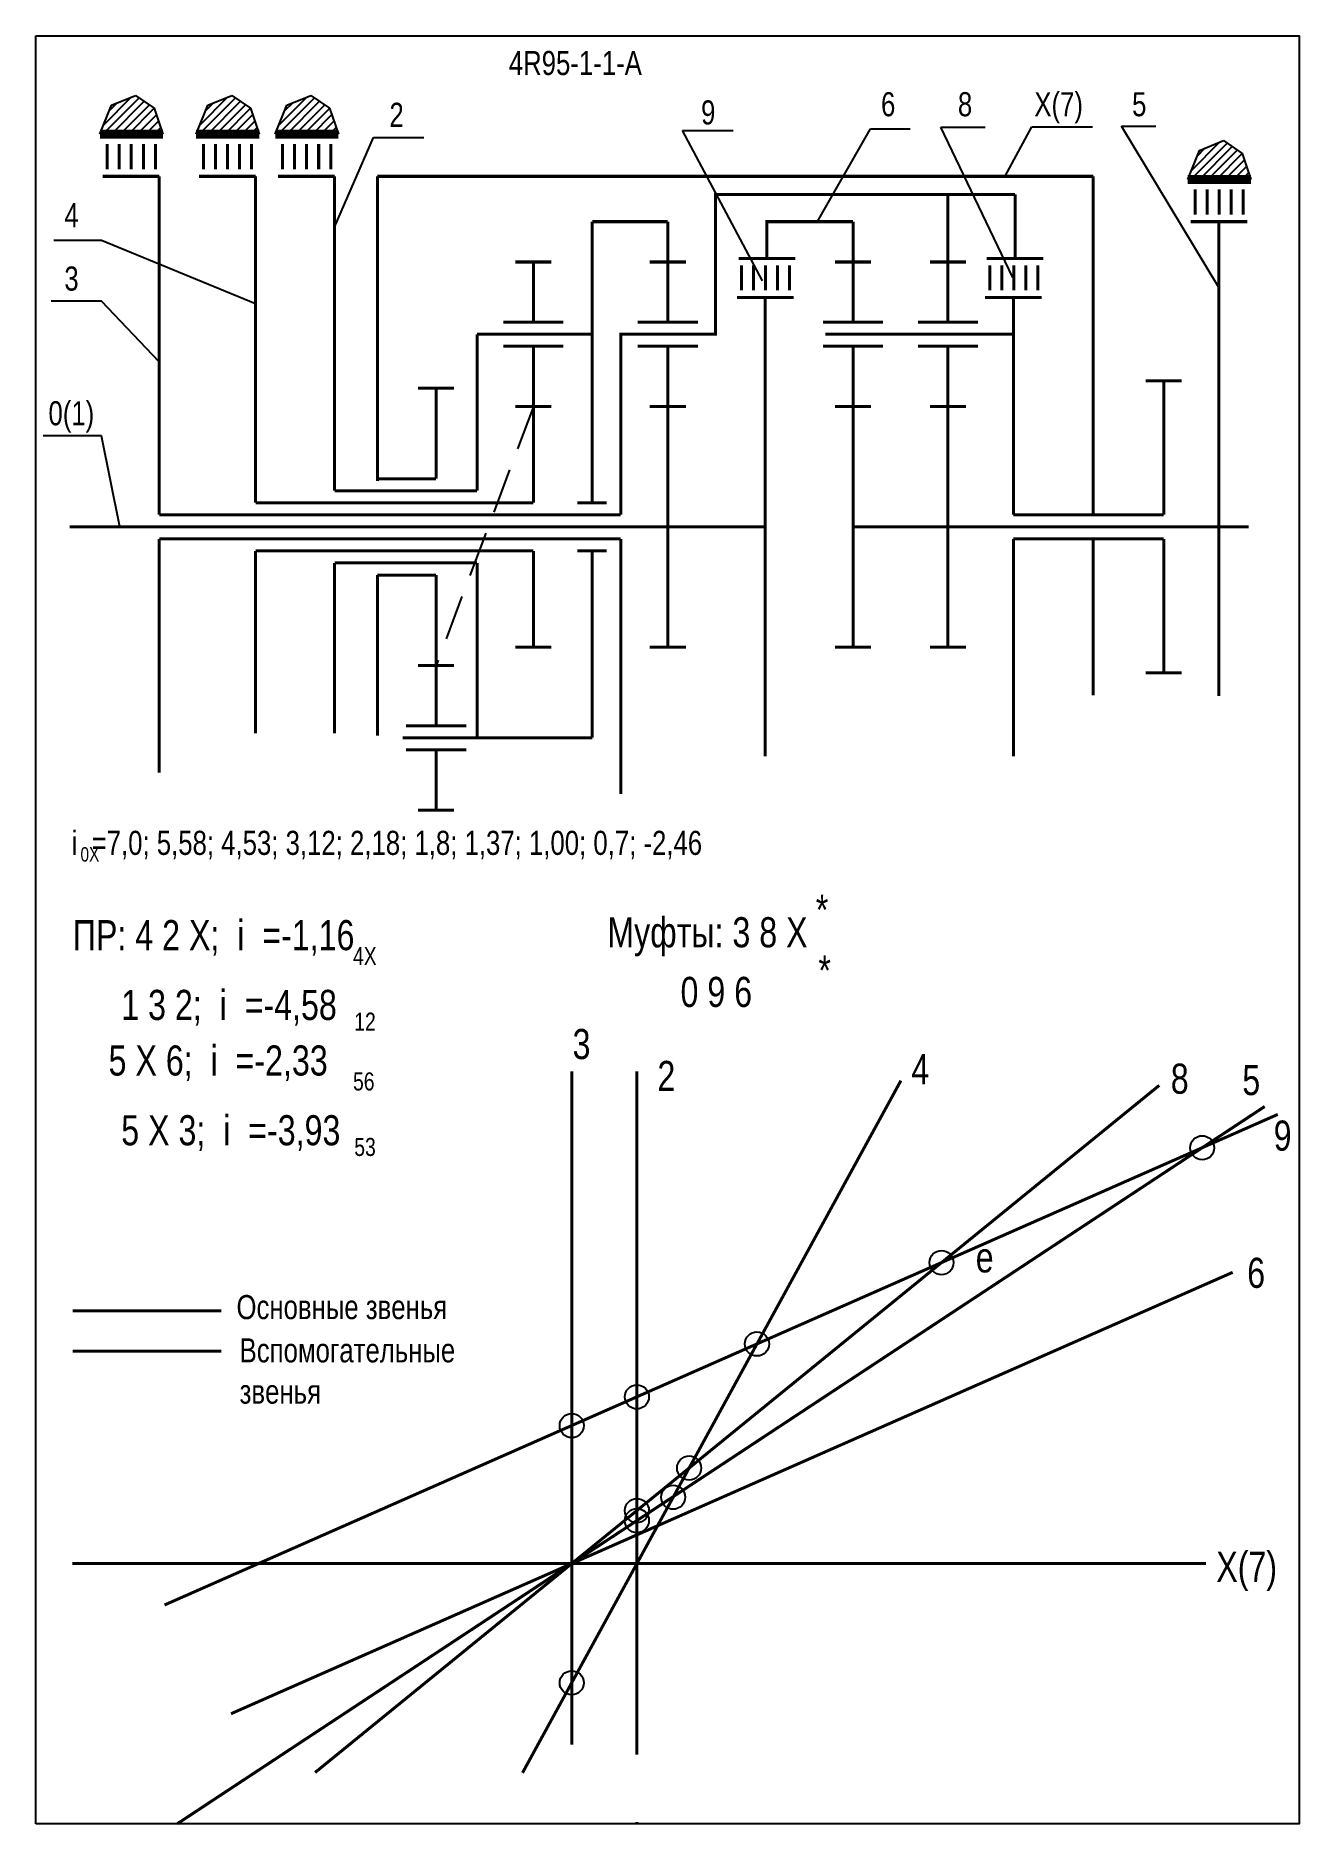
# Model space of a CAD drawing. Extents: x -352 to -142, y 153 to 450.
import ezdxf

# ---------------------------------------------------------------- set-up
doc = ezdxf.new("R2010")
doc.units = 0
doc.header["$LTSCALE"] = 15
doc.linetypes.add('DASHED', pattern=[0.75, 0.5, -0.25])
doc.layers.add('DIM', color=92, linetype='CONTINUOUS')
doc.layers.add('MAIN', color=5, linetype='CONTINUOUS')
doc.styles.add('AMK', font='amk.shx', dxfattribs={"width": 0.8})

msp = doc.modelspace()

# ---------------------------------------------------------------- hatches: boundary and pattern name
at = {"layer": 'DIM'}
h = msp.add_hatch(dxfattribs=at)
h.set_pattern_fill('_USER', color=0, angle=45, style=0, pattern_type=0)
h.set_pattern_definition([(45, (-89.5441, 7.8362), (-0.7071068, 0.7071068), [])])
h.paths.add_polyline_path([(-339.84, 438.35), (-341.78, 433.53), (-331.29, 433.53), (-332.74, 437.86), (-335.85, 439.97)])
h = msp.add_hatch(dxfattribs=at)
h.set_pattern_fill('_USER', color=0, angle=45, style=0, pattern_type=0)
h.set_pattern_definition([(45, (-73.5409, 7.8362), (-0.7071068, 0.7071068), [])])
h.paths.add_polyline_path([(-323.84, 438.35), (-325.78, 433.53), (-315.28, 433.53), (-316.73, 437.86), (-319.85, 439.97)])
h = msp.add_hatch(dxfattribs=at)
h.set_pattern_fill('_USER', color=0, angle=45, style=0, pattern_type=0)
h.set_pattern_definition([(45, (-60.4006, 7.8362), (-0.7071068, 0.7071068), [])])
h.paths.add_polyline_path([(-310.7, 438.35), (-312.64, 433.53), (-302.14, 433.53), (-303.59, 437.86), (-306.71, 439.97)])
h = msp.add_hatch(dxfattribs=at)
h.set_pattern_fill('_USER', color=0, angle=45, style=0, pattern_type=0)
h.set_pattern_definition([(45, (91.278, 0.3094), (-0.7071068, 0.7071068), [])])
h.paths.add_polyline_path([(-159.02, 430.83), (-160.96, 426.01), (-150.47, 426.01), (-151.91, 430.33), (-155.03, 432.45)])

# ---------------------------------------------------------------- linework, layer by layer
at = {"layer": 'DIM', "color": 0}
for p, q in [((-339.84, 438.35), (-335.85, 439.97)), ((-335.85, 439.97), (-332.74, 437.86)), ((-323.84, 438.35), (-319.85, 439.97)), ((-319.85, 439.97), (-316.73, 437.86)), ((-310.7, 438.35), (-306.71, 439.97)), ((-306.71, 439.97), (-303.59, 437.86)), ((-341.78, 433.53), (-339.84, 438.35)), ((-332.74, 437.86), (-331.29, 433.53)), ((-325.78, 433.53), (-323.84, 438.35)), ((-316.73, 437.86), (-315.28, 433.53)), ((-312.64, 433.53), (-310.7, 438.35)), ((-303.59, 437.86), (-302.14, 433.53)), ((-231.62, 409.14), (-244.95, 434.13)), ((-244.95, 434.13), (-236.52, 434.13)), ((-222.48, 418.99), (-213.7, 434.39)), ((-213.7, 434.39), (-207.11, 434.39)), ((-190.02, 409.69), (-201.98, 434.67)), ((-201.98, 434.67), (-194.64, 434.67)), ((-191.29, 426.52), (-186.9, 434.74)), ((-186.9, 434.74), (-176.8, 434.74)), ((-155.79, 408.06), (-171.96, 434.83)), ((-171.96, 434.83), (-166.25, 434.83)), ((-302.76, 418.07), (-296.28, 432.99)), ((-296.28, 432.99), (-287.94, 432.99)), ((-159.02, 430.83), (-155.03, 432.45)), ((-155.03, 432.45), (-151.91, 430.33)), ((-160.96, 426.01), (-159.02, 430.83)), ((-151.91, 430.33), (-150.47, 426.01)), ((-341.53, 415.88), (-349.44, 415.88)), ((-315.9, 405.35), (-341.53, 415.88)), ((-341.53, 405.78), (-349.88, 405.78)), ((-331.91, 395.69), (-341.53, 405.78)), ((-341.53, 383.41), (-351.2, 383.41)), ((-338.46, 368.29), (-341.53, 383.41))]:
    msp.add_line(p, q, dxfattribs=at)
at = {"layer": 'DIM', "color": 0, "linetype": 'DASHED'}
msp.add_line((-269.72, 388.29), (-285.89, 345.25), dxfattribs=at)
at = {"layer": 'DIM', "color": 0, "const_width": 0.5}
for points in [[(-331.91, 426.52), (-331.91, 370.29)], [(-315.9, 372.29), (-315.9, 426.52)], [(-302.76, 374.29), (-302.76, 426.52)], [(-295.64, 375.9), (-295.64, 426.52)], [(-295.64, 426.52), (-176.66, 426.52)], [(-176.66, 400.29), (-176.66, 426.52)], [(-245.69, 400.29), (-239.44, 400.29), (-239.44, 423.52), (-189.65, 423.52)], [(-189.65, 423.52), (-189.65, 412.88)], [(-259.93, 400.29), (-259.93, 418.99)], [(-247.38, 418.99), (-259.93, 418.99)], [(-216.59, 418.99), (-230.91, 418.99), (-230.91, 412.88)], [(-155.79, 368.29), (-155.79, 418.99)], [(-231.19, 406.39), (-231.19, 330.17)], [(-189.93, 406.39), (-189.93, 370.29)], [(-259.93, 400.29), (-259.93, 372.29)], [(-251.97, 400.29), (-255.19, 400.29), (-255.19, 370.29)], [(-211.59, 400.29), (-200.49, 400.29)], [(-195.82, 400.29), (-189.93, 400.29)], [(-176.66, 400.29), (-176.66, 370.29)], [(-164.96, 370.29), (-164.96, 392.56)], [(-285.89, 391.33), (-285.89, 376.29)], [(-189.93, 370.29), (-164.96, 370.29)], [(-231.19, 368.29), (-346.77, 368.29)], [(-331.91, 366.29), (-331.91, 327.46)], [(-255.19, 366.29), (-255.19, 323.93)], [(-216.59, 368.29), (-150.86, 368.29)], [(-189.93, 366.29), (-164.96, 366.29)], [(-189.93, 366.29), (-189.93, 330.17)], [(-176.66, 340.29), (-176.66, 366.29)], [(-164.96, 366.29), (-164.96, 344.02)], [(-155.79, 340.22), (-155.79, 368.29)], [(-315.9, 364.29), (-315.9, 334.01)], [(-259.93, 364.29), (-259.93, 333.25)], [(-302.76, 362.29), (-302.76, 334.01)], [(-295.64, 360.29), (-295.64, 333.62)], [(-285.89, 360.29), (-285.89, 345.25)], [(-208.64, 276.3), (-271.53, 161.32)], [(-263.35, 277.82), (-263.35, 165.99)], [(-252.52, 277.82), (-252.52, 164.31)], [(-165.69, 275.52), (-306.01, 161.37)], [(-146, 270.69), (-331.03, 189.2)], [(-328.89, 152.87), (-148.18, 272)], [(-346.32, 238.08), (-321.6, 238.08)], [(-346.33, 196.07), (-157.94, 196.07)], [(-252.52, 153.13), (-252.52, 152.87)]]:
    msp.add_lwpolyline(points, dxfattribs=at)
at = {"layer": 'DIM', "color": 0, "linetype": 'DASHED', "const_width": 0.5}
msp.add_lwpolyline([(-153.49, 244.46), (-319.99, 171.13)], dxfattribs=at)
at = {"layer": 'DIM', "color": 0, "linetype": 'DASHED'}
msp.add_lwpolyline([(-346.32, 231.37, 0.5, 0.5, 0), (-321.6, 231.37, 0.5, 0.5, 0)], format="xyseb", dxfattribs=at)
at = {"layer": 'DIM', "color": 0}
for centre in [(-158.56, 265.15), (-201.89, 246.07), (-232.56, 232.56), (-252.52, 223.77), (-263.35, 219), (-243.84, 211.95), (-246.49, 207.1), (-252.52, 204.88), (-252.52, 203.21), (-263.35, 176.27)]:
    msp.add_circle(centre, 2, dxfattribs=at)
at = {"layer": 'MAIN'}
for points in [[(-352.43, 152.87), (-352.43, 449.87)], [(-352.43, 449.87), (-142.43, 449.87), (-142.43, 152.87), (-352.43, 152.87)]]:
    msp.add_lwpolyline(points, dxfattribs=at)
at = {"layer": 'MAIN', "color": 0}
for points, const_width in [([(-341.78, 433.53), (-331.29, 433.53)], 1.5), ([(-325.78, 433.53), (-315.28, 433.53)], 1.5), ([(-312.64, 433.53), (-302.14, 433.53)], 1.5), ([(-332.55, 431.88), (-332.55, 427.69)], 0.5), ([(-316.55, 431.88), (-316.55, 427.69)], 0.5), ([(-303.41, 431.88), (-303.41, 427.69)], 0.5), ([(-341.32, 426.52), (-331.91, 426.52)], 0.5), ([(-325.32, 426.52), (-315.9, 426.52)], 0.5), ([(-312.17, 426.52), (-302.76, 426.52)], 0.5), ([(-160.96, 426.01), (-150.47, 426.01)], 1.5), ([(-200.82, 412.29), (-200.82, 423.52)], 0.5), ([(-151.73, 424.36), (-151.73, 420.16)], 0.5), ([(-247.38, 412.29), (-247.38, 418.99)], 0.5), ([(-216.59, 412.29), (-216.59, 418.99)], 0.5), ([(-160.5, 418.99), (-151.08, 418.99)], 0.5), ([(-269.72, 412.29), (-272.72, 412.29)], 0.5), ([(-269.72, 402.29), (-269.72, 412.29)], 0.5), ([(-269.72, 412.29), (-266.72, 412.29)], 0.5), ([(-247.38, 412.29), (-250.38, 412.29)], 0.5), ([(-247.38, 412.29), (-244.38, 412.29)], 0.5), ([(-247.38, 402.29), (-247.38, 412.29)], 0.5), ([(-235.62, 412.88), (-226.21, 412.88)], 0.5), ([(-227.13, 411.75), (-227.13, 407.56)], 0.5), ([(-216.59, 412.29), (-219.59, 412.29)], 0.5), ([(-216.59, 412.29), (-213.59, 412.29)], 0.5), ([(-216.59, 402.29), (-216.59, 412.29)], 0.5), ([(-200.82, 412.29), (-203.82, 412.29)], 0.5), ([(-200.82, 412.29), (-197.82, 412.29)], 0.5), ([(-200.82, 402.29), (-200.82, 412.29)], 0.5), ([(-194.36, 412.88), (-184.95, 412.88)], 0.5), ([(-185.87, 411.75), (-185.87, 407.56)], 0.5), ([(-235.9, 406.39), (-226.48, 406.39)], 0.5), ([(-194.64, 406.39), (-185.22, 406.39)], 0.5), ([(-259.93, 400.29), (-279.08, 400.29)], 0.5), ([(-279.08, 374.29), (-279.08, 400.29)], 0.5), ([(-269.72, 398.29), (-274.72, 398.29)], 0.5), ([(-269.72, 388.29), (-269.72, 398.29), (-264.72, 398.29)], 0.5), ([(-247.38, 398.29), (-252.38, 398.29)], 0.5), ([(-242.38, 400.29), (-251.97, 400.29)], 0.5), ([(-247.38, 388.29), (-247.38, 398.29), (-242.38, 398.29)], 0.5), ([(-216.59, 398.29), (-221.59, 398.29)], 0.5), ([(-211.59, 400.29), (-221.19, 400.29)], 0.5), ([(-216.59, 388.29), (-216.59, 398.29), (-211.59, 398.29)], 0.5), ([(-200.82, 398.29), (-205.82, 398.29)], 0.5), ([(-195.82, 400.29), (-205.42, 400.29)], 0.5), ([(-200.82, 388.29), (-200.82, 398.29), (-195.82, 398.29)], 0.5), ([(-164.96, 392.56), (-167.96, 392.56)], 0.5), ([(-164.96, 392.56), (-161.96, 392.56)], 0.5), ([(-285.89, 391.33), (-288.89, 391.33)], 0.5), ([(-285.89, 391.33), (-282.89, 391.33)], 0.5), ([(-269.72, 388.29), (-272.72, 388.29)], 0.5), ([(-269.72, 388.29), (-266.72, 388.29)], 0.5), ([(-269.72, 388.29), (-269.72, 372.29)], 0.5), ([(-247.38, 388.29), (-250.38, 388.29)], 0.5), ([(-247.38, 368.29), (-247.38, 388.29)], 0.5), ([(-247.38, 388.29), (-244.38, 388.29)], 0.5), ([(-216.59, 388.29), (-219.59, 388.29)], 0.5), ([(-216.59, 368.29), (-216.59, 388.29)], 0.5), ([(-216.59, 388.29), (-213.59, 388.29)], 0.5), ([(-200.82, 388.29), (-203.82, 388.29)], 0.5), ([(-200.82, 368.29), (-200.82, 388.29)], 0.5), ([(-200.82, 388.29), (-197.82, 388.29)], 0.5), ([(-302.76, 374.29), (-279.08, 374.29)], 0.5), ([(-295.64, 376.29), (-285.89, 376.29)], 0.5), ([(-315.9, 372.29), (-269.72, 372.29)], 0.5), ([(-331.91, 370.29), (-255.19, 370.29)], 0.5), ([(-331.91, 366.29), (-255.19, 366.29)], 0.5), ([(-247.38, 368.29), (-247.38, 348.29)], 0.5), ([(-216.59, 368.29), (-216.59, 348.29)], 0.5), ([(-200.82, 368.29), (-200.82, 348.29)], 0.5), ([(-315.9, 364.29), (-269.72, 364.29)], 0.5), ([(-269.72, 348.29), (-269.72, 364.29)], 0.5), ([(-302.76, 362.29), (-279.08, 362.29)], 0.5), ([(-295.64, 360.29), (-285.89, 360.29)], 0.5), ([(-279.08, 362.29), (-279.08, 333.25)], 0.5), ([(-269.72, 348.29), (-272.72, 348.29)], 0.5), ([(-269.72, 348.29), (-266.72, 348.29)], 0.5), ([(-247.38, 348.29), (-250.38, 348.29)], 0.5), ([(-247.38, 348.29), (-244.38, 348.29)], 0.5), ([(-216.59, 348.29), (-219.59, 348.29)], 0.5), ([(-216.59, 348.29), (-213.59, 348.29)], 0.5), ([(-200.82, 348.29), (-203.82, 348.29)], 0.5), ([(-200.82, 348.29), (-197.82, 348.29)], 0.5), ([(-285.89, 345.25), (-288.89, 345.25)], 0.5), ([(-285.89, 345.25), (-282.89, 345.25)], 0.5), ([(-285.89, 335.25), (-285.89, 345.25)], 0.5), ([(-285.89, 345.25), (-282.89, 345.25)], 0.5), ([(-164.96, 344.02), (-167.96, 344.02)], 0.5), ([(-164.96, 344.02), (-161.96, 344.02)], 0.5), ([(-259.93, 333.25), (-291.47, 333.25)], 0.5), ([(-285.89, 331.25), (-290.89, 331.25)], 0.5), ([(-285.89, 321.25), (-285.89, 331.25), (-280.89, 331.25)], 0.5), ([(-285.89, 321.25), (-288.89, 321.25)], 0.5), ([(-285.89, 321.25), (-282.89, 321.25)], 0.5)]:
    msp.add_lwpolyline(points, dxfattribs=dict(at, const_width=const_width))
for points in [[(-340.55, 431.88, 0.5, 0.5, 0), (-340.55, 427.69, 0.5, 0.5, 0)], [(-338.55, 431.88, 0.5, 0.5, 0), (-338.55, 427.69, 0.5, 0.5, 0)], [(-336.55, 431.88, 0.5, 0.5, 0), (-336.55, 427.69, 0.5, 0.5, 0)], [(-334.55, 431.88, 0.5, 0.5, 0), (-334.55, 427.69, 0.5, 0.5, 0)], [(-324.55, 431.88, 0.5, 0.5, 0), (-324.55, 427.69, 0.5, 0.5, 0)], [(-322.55, 431.88, 0.5, 0.5, 0), (-322.55, 427.69, 0.5, 0.5, 0)], [(-320.55, 431.88, 0.5, 0.5, 0), (-320.55, 427.69, 0.5, 0.5, 0)], [(-318.55, 431.88, 0.5, 0.5, 0), (-318.55, 427.69, 0.5, 0.5, 0)], [(-311.41, 431.88, 0.5, 0.5, 0), (-311.41, 427.69, 0.5, 0.5, 0)], [(-309.41, 431.88, 0.5, 0.5, 0), (-309.41, 427.69, 0.5, 0.5, 0)], [(-307.41, 431.88, 0.5, 0.5, 0), (-307.41, 427.69, 0.5, 0.5, 0)], [(-305.41, 431.88, 0.5, 0.5, 0), (-305.41, 427.69, 0.5, 0.5, 0)], [(-159.73, 424.36, 0.5, 0.5, 0), (-159.73, 420.16, 0.5, 0.5, 0)], [(-157.73, 424.36, 0.5, 0.5, 0), (-157.73, 420.16, 0.5, 0.5, 0)], [(-155.73, 424.36, 0.5, 0.5, 0), (-155.73, 420.16, 0.5, 0.5, 0)], [(-153.73, 424.36, 0.5, 0.5, 0), (-153.73, 420.16, 0.5, 0.5, 0)], [(-235.13, 411.75, 0.5, 0.5, 0), (-235.13, 407.56, 0.5, 0.5, 0)], [(-233.13, 411.75, 0.5, 0.5, 0), (-233.13, 407.56, 0.5, 0.5, 0)], [(-231.13, 411.75, 0.5, 0.5, 0), (-231.13, 407.56, 0.5, 0.5, 0)], [(-229.13, 411.75, 0.5, 0.5, 0), (-229.13, 407.56, 0.5, 0.5, 0)], [(-193.87, 411.75, 0.5, 0.5, 0), (-193.87, 407.56, 0.5, 0.5, 0)], [(-191.87, 411.75, 0.5, 0.5, 0), (-191.87, 407.56, 0.5, 0.5, 0)], [(-189.87, 411.75, 0.5, 0.5, 0), (-189.87, 407.56, 0.5, 0.5, 0)], [(-187.87, 411.75, 0.5, 0.5, 0), (-187.87, 407.56, 0.5, 0.5, 0)], [(-264.72, 402.29, 0.5, 0.5, 0), (-274.72, 402.29, 0.5, 0.5, 0)], [(-242.38, 402.29, 0.5, 0.5, 0), (-252.38, 402.29, 0.5, 0.5, 0)], [(-211.59, 402.29, 0.5, 0.5, 0), (-221.59, 402.29, 0.5, 0.5, 0)], [(-195.82, 402.29, 0.5, 0.5, 0), (-205.82, 402.29, 0.5, 0.5, 0)], [(-262.4, 372.29, 0.5, 0.5, 0), (-257.52, 372.29, 0.5, 0.5, 0)], [(-262.4, 364.29, 0.5, 0.5, 0), (-257.52, 364.29, 0.5, 0.5, 0)], [(-280.89, 335.25, 0.5, 0.5, 0), (-290.89, 335.25, 0.5, 0.5, 0)]]:
    msp.add_lwpolyline(points, format="xyseb", dxfattribs=at)

# ---------------------------------------------------------------- texts
at = {"layer": 'DIM', "color": 0, "style": 'AMK', "width": 0.8}
for s, height, p in [('4R95-1-1-A', 4, (-273.81, 443.35)), ('6', 4, (-211.94, 436.5)), ('8', 4, (-199.16, 436.5)), ('X(7)', 4, (-186.46, 436.5)), ('5', 4, (-170.21, 436.5)), ('2', 4, (-293.65, 434.74)), ('9', 4, (-241.85, 435.14)), ('4', 4, (-347.68, 418.07)), ('3', 4, (-347.68, 407.54)), ('0(1)', 4, (-350.32, 385.16)), ('i  =7,0; 5,58; 4,53; 3,12; 2,18; 1,8; 1,37; 1,00; 0,7; -2,46', 4, (-346.47, 313.8)), ('0X', 2.4, (-345, 312.69)), ('*', 5, (-222.78, 302.18)), (' ПР: 4 2 X;  i  =-1,16', 5, (-347.76, 297.97)), ('Муфты: 3 8 X', 5, (-257.44, 298.45)), ('4X', 3, (-299.7, 295.49)), ('*', 5, (-222.35, 292.11)), ('    1 3 2;  i  =-4,58', 5, (-344.17, 286.38)), ('       0 9 6', 5, (-255.67, 288.54)), ('12', 3, (-299.49, 284.6)), ('     5 X 6;  i  =-2,33', 5, (-347.76, 277.15)), ('3', 5, (-263.21, 279.88)), ('2', 5, (-249.11, 274.58)), ('4', 5, (-206.91, 275.7)), ('56', 3, (-299.7, 274.67)), ('8', 5, (-163.78, 274.13)), ('5', 5, (-151.89, 273.9)), ('    5 X 3;  i  =-3,93', 5, (-344.17, 265.56)), ('9', 5, (-146.68, 264.67)), ('53', 3, (-299.49, 263.79)), ('e', 5, (-196.2, 244.44)), ('6', 5, (-151.08, 241.88)), ('Основные звенья', 4, (-319.07, 236.68)), ('Вспомогательные ', 4, (-318.55, 229.5)), ('звенья', 4, (-318.55, 222.64)), ('X(7)', 5, (-156.22, 193.04))]:
    msp.add_text(s, height=height, dxfattribs=at).set_placement(p)

doc.saveas('drawing.dxf')
